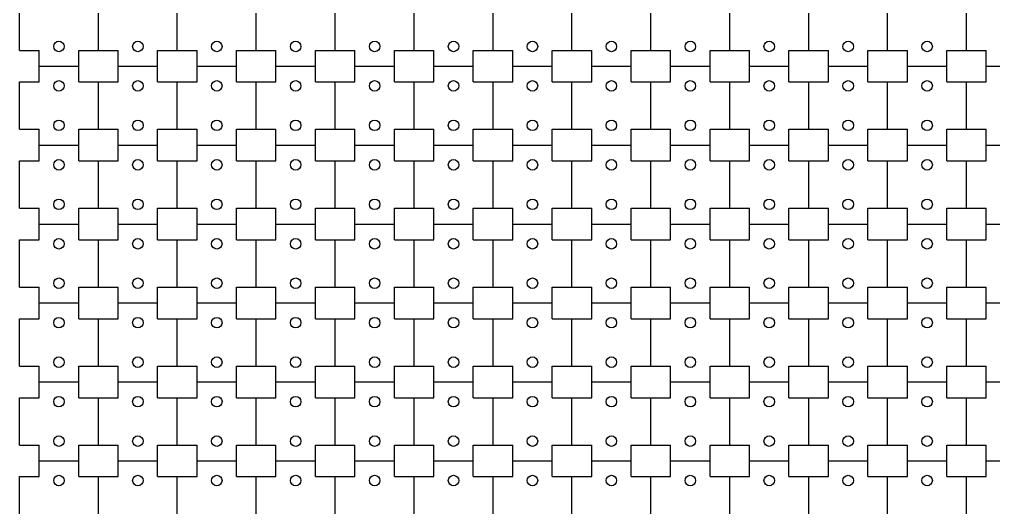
# Model space of a CAD drawing. Header units: millimetres. Extents: x 0 to 1500, y 0 to 750.
# Drawn here: x 0 to 370.2, y 372.2 to 557.8 of the extents above; entities that cross this region are included whole.
import ezdxf

# ---------------------------------------------------------------- set-up
doc = ezdxf.new("R2010")
doc.units = ezdxf.units.MM

msp = doc.modelspace()

# ---------------------------------------------------------------- linework, layer by layer
at = {"color": 7}
for p, q in [((0, 555), (0, 564)), ((30, 555), (30, 564)), ((60, 555), (60, 564)), ((90, 555), (90, 564)), ((120, 555), (120, 564)), ((150, 555), (150, 564)), ((180, 555), (180, 564)), ((210, 555), (210, 564)), ((240, 555), (240, 564)), ((270, 555), (270, 564)), ((300, 555), (300, 564)), ((330, 555), (330, 564)), ((360, 555), (360, 564)), ((0, 546), (0, 555)), ((30, 546), (30, 555)), ((60, 546), (60, 555)), ((90, 546), (90, 555)), ((120, 546), (120, 555)), ((150, 546), (150, 555)), ((180, 546), (180, 555)), ((210, 546), (210, 555)), ((240, 546), (240, 555)), ((270, 546), (270, 555)), ((300, 546), (300, 555)), ((330, 546), (330, 555)), ((360, 546), (360, 555)), ((0, 546), (7.5, 546)), ((7.5, 540), (7.5, 546)), ((22.5, 540), (22.5, 546)), ((22.5, 546), (30, 546)), ((30, 546), (37.5, 546)), ((37.5, 540), (37.5, 546)), ((52.5, 540), (52.5, 546)), ((52.5, 546), (60, 546)), ((60, 546), (67.5, 546)), ((67.5, 540), (67.5, 546)), ((82.5, 540), (82.5, 546)), ((82.5, 546), (90, 546)), ((90, 546), (97.5, 546)), ((97.5, 540), (97.5, 546)), ((112.5, 540), (112.5, 546)), ((112.5, 546), (120, 546)), ((120, 546), (127.5, 546)), ((127.5, 540), (127.5, 546)), ((142.5, 540), (142.5, 546)), ((142.5, 546), (150, 546)), ((150, 546), (157.5, 546)), ((157.5, 540), (157.5, 546)), ((172.5, 540), (172.5, 546)), ((172.5, 546), (180, 546)), ((180, 546), (187.5, 546)), ((187.5, 540), (187.5, 546)), ((202.5, 540), (202.5, 546)), ((202.5, 546), (210, 546)), ((210, 546), (217.5, 546)), ((217.5, 540), (217.5, 546)), ((232.5, 540), (232.5, 546)), ((232.5, 546), (240, 546)), ((240, 546), (247.5, 546)), ((247.5, 540), (247.5, 546)), ((262.5, 540), (262.5, 546)), ((262.5, 546), (270, 546)), ((270, 546), (277.5, 546)), ((277.5, 540), (277.5, 546)), ((292.5, 540), (292.5, 546)), ((292.5, 546), (300, 546)), ((300, 546), (307.5, 546)), ((307.5, 540), (307.5, 546)), ((322.5, 540), (322.5, 546)), ((322.5, 546), (330, 546)), ((330, 546), (337.5, 546)), ((337.5, 540), (337.5, 546)), ((352.5, 540), (352.5, 546)), ((352.5, 546), (360, 546)), ((360, 546), (367.5, 546)), ((367.5, 540), (367.5, 546)), ((7.5, 534), (7.5, 540)), ((7.5, 540), (15, 540)), ((15, 540), (22.5, 540)), ((22.5, 534), (22.5, 540)), ((37.5, 534), (37.5, 540)), ((37.5, 540), (45, 540)), ((45, 540), (52.5, 540)), ((52.5, 534), (52.5, 540)), ((67.5, 534), (67.5, 540)), ((67.5, 540), (75, 540)), ((75, 540), (82.5, 540)), ((82.5, 534), (82.5, 540)), ((97.5, 534), (97.5, 540)), ((97.5, 540), (105, 540)), ((105, 540), (112.5, 540)), ((112.5, 534), (112.5, 540)), ((127.5, 534), (127.5, 540)), ((127.5, 540), (135, 540)), ((135, 540), (142.5, 540)), ((142.5, 534), (142.5, 540)), ((157.5, 534), (157.5, 540)), ((157.5, 540), (165, 540)), ((165, 540), (172.5, 540)), ((172.5, 534), (172.5, 540)), ((187.5, 534), (187.5, 540)), ((187.5, 540), (195, 540)), ((195, 540), (202.5, 540)), ((202.5, 534), (202.5, 540)), ((217.5, 534), (217.5, 540)), ((217.5, 540), (225, 540)), ((225, 540), (232.5, 540)), ((232.5, 534), (232.5, 540)), ((247.5, 534), (247.5, 540)), ((247.5, 540), (255, 540)), ((255, 540), (262.5, 540)), ((262.5, 534), (262.5, 540)), ((277.5, 534), (277.5, 540)), ((277.5, 540), (285, 540)), ((285, 540), (292.5, 540)), ((292.5, 534), (292.5, 540)), ((307.5, 534), (307.5, 540)), ((307.5, 540), (315, 540)), ((315, 540), (322.5, 540)), ((322.5, 534), (322.5, 540)), ((337.5, 534), (337.5, 540)), ((337.5, 540), (345, 540)), ((345, 540), (352.5, 540)), ((352.5, 534), (352.5, 540)), ((367.5, 534), (367.5, 540)), ((367.5, 540), (375, 540)), ((0, 525), (0, 534)), ((0, 534), (7.5, 534)), ((22.5, 534), (30, 534)), ((30, 525), (30, 534)), ((30, 534), (37.5, 534)), ((52.5, 534), (60, 534)), ((60, 525), (60, 534)), ((60, 534), (67.5, 534)), ((82.5, 534), (90, 534)), ((90, 525), (90, 534)), ((90, 534), (97.5, 534)), ((112.5, 534), (120, 534)), ((120, 525), (120, 534)), ((120, 534), (127.5, 534)), ((142.5, 534), (150, 534)), ((150, 525), (150, 534)), ((150, 534), (157.5, 534)), ((172.5, 534), (180, 534)), ((180, 525), (180, 534)), ((180, 534), (187.5, 534)), ((202.5, 534), (210, 534)), ((210, 525), (210, 534)), ((210, 534), (217.5, 534)), ((232.5, 534), (240, 534)), ((240, 525), (240, 534)), ((240, 534), (247.5, 534)), ((262.5, 534), (270, 534)), ((270, 525), (270, 534)), ((270, 534), (277.5, 534)), ((292.5, 534), (300, 534)), ((300, 525), (300, 534)), ((300, 534), (307.5, 534)), ((322.5, 534), (330, 534)), ((330, 525), (330, 534)), ((330, 534), (337.5, 534)), ((352.5, 534), (360, 534)), ((360, 525), (360, 534)), ((360, 534), (367.5, 534)), ((0, 516), (0, 525)), ((30, 516), (30, 525)), ((60, 516), (60, 525)), ((90, 516), (90, 525)), ((120, 516), (120, 525)), ((150, 516), (150, 525)), ((180, 516), (180, 525)), ((210, 516), (210, 525)), ((240, 516), (240, 525)), ((270, 516), (270, 525)), ((300, 516), (300, 525)), ((330, 516), (330, 525)), ((360, 516), (360, 525)), ((0, 516), (7.5, 516)), ((7.5, 510), (7.5, 516)), ((22.5, 510), (22.5, 516)), ((22.5, 516), (30, 516)), ((30, 516), (37.5, 516)), ((37.5, 510), (37.5, 516)), ((52.5, 510), (52.5, 516)), ((52.5, 516), (60, 516)), ((60, 516), (67.5, 516)), ((67.5, 510), (67.5, 516)), ((82.5, 510), (82.5, 516)), ((82.5, 516), (90, 516)), ((90, 516), (97.5, 516)), ((97.5, 510), (97.5, 516)), ((112.5, 510), (112.5, 516)), ((112.5, 516), (120, 516)), ((120, 516), (127.5, 516)), ((127.5, 510), (127.5, 516)), ((142.5, 510), (142.5, 516)), ((142.5, 516), (150, 516)), ((150, 516), (157.5, 516)), ((157.5, 510), (157.5, 516)), ((172.5, 510), (172.5, 516)), ((172.5, 516), (180, 516)), ((180, 516), (187.5, 516)), ((187.5, 510), (187.5, 516)), ((202.5, 510), (202.5, 516)), ((202.5, 516), (210, 516)), ((210, 516), (217.5, 516)), ((217.5, 510), (217.5, 516)), ((232.5, 510), (232.5, 516)), ((232.5, 516), (240, 516)), ((240, 516), (247.5, 516)), ((247.5, 510), (247.5, 516)), ((262.5, 510), (262.5, 516)), ((262.5, 516), (270, 516)), ((270, 516), (277.5, 516)), ((277.5, 510), (277.5, 516)), ((292.5, 510), (292.5, 516)), ((292.5, 516), (300, 516)), ((300, 516), (307.5, 516)), ((307.5, 510), (307.5, 516)), ((322.5, 510), (322.5, 516)), ((322.5, 516), (330, 516)), ((330, 516), (337.5, 516)), ((337.5, 510), (337.5, 516)), ((352.5, 510), (352.5, 516)), ((352.5, 516), (360, 516)), ((360, 516), (367.5, 516)), ((367.5, 510), (367.5, 516)), ((7.5, 504), (7.5, 510)), ((7.5, 510), (15, 510)), ((15, 510), (22.5, 510)), ((22.5, 504), (22.5, 510)), ((37.5, 504), (37.5, 510)), ((37.5, 510), (45, 510)), ((45, 510), (52.5, 510)), ((52.5, 504), (52.5, 510)), ((67.5, 504), (67.5, 510)), ((67.5, 510), (75, 510)), ((75, 510), (82.5, 510)), ((82.5, 504), (82.5, 510)), ((97.5, 504), (97.5, 510)), ((97.5, 510), (105, 510)), ((105, 510), (112.5, 510)), ((112.5, 504), (112.5, 510)), ((127.5, 504), (127.5, 510)), ((127.5, 510), (135, 510)), ((135, 510), (142.5, 510)), ((142.5, 504), (142.5, 510)), ((157.5, 504), (157.5, 510)), ((157.5, 510), (165, 510)), ((165, 510), (172.5, 510)), ((172.5, 504), (172.5, 510)), ((187.5, 504), (187.5, 510)), ((187.5, 510), (195, 510)), ((195, 510), (202.5, 510)), ((202.5, 504), (202.5, 510)), ((217.5, 504), (217.5, 510)), ((217.5, 510), (225, 510)), ((225, 510), (232.5, 510)), ((232.5, 504), (232.5, 510)), ((247.5, 504), (247.5, 510)), ((247.5, 510), (255, 510)), ((255, 510), (262.5, 510)), ((262.5, 504), (262.5, 510)), ((277.5, 504), (277.5, 510)), ((277.5, 510), (285, 510)), ((285, 510), (292.5, 510)), ((292.5, 504), (292.5, 510)), ((307.5, 504), (307.5, 510)), ((307.5, 510), (315, 510)), ((315, 510), (322.5, 510)), ((322.5, 504), (322.5, 510)), ((337.5, 504), (337.5, 510)), ((337.5, 510), (345, 510)), ((345, 510), (352.5, 510)), ((352.5, 504), (352.5, 510)), ((367.5, 504), (367.5, 510)), ((367.5, 510), (375, 510)), ((0, 495), (0, 504)), ((0, 504), (7.5, 504)), ((22.5, 504), (30, 504)), ((30, 495), (30, 504)), ((30, 504), (37.5, 504)), ((52.5, 504), (60, 504)), ((60, 495), (60, 504)), ((60, 504), (67.5, 504)), ((82.5, 504), (90, 504)), ((90, 495), (90, 504)), ((90, 504), (97.5, 504)), ((112.5, 504), (120, 504)), ((120, 495), (120, 504)), ((120, 504), (127.5, 504)), ((142.5, 504), (150, 504)), ((150, 495), (150, 504)), ((150, 504), (157.5, 504)), ((172.5, 504), (180, 504)), ((180, 495), (180, 504)), ((180, 504), (187.5, 504)), ((202.5, 504), (210, 504)), ((210, 495), (210, 504)), ((210, 504), (217.5, 504)), ((232.5, 504), (240, 504)), ((240, 495), (240, 504)), ((240, 504), (247.5, 504)), ((262.5, 504), (270, 504)), ((270, 495), (270, 504)), ((270, 504), (277.5, 504)), ((292.5, 504), (300, 504)), ((300, 495), (300, 504)), ((300, 504), (307.5, 504)), ((322.5, 504), (330, 504)), ((330, 495), (330, 504)), ((330, 504), (337.5, 504)), ((352.5, 504), (360, 504)), ((360, 495), (360, 504)), ((360, 504), (367.5, 504)), ((0, 486), (0, 495)), ((30, 486), (30, 495)), ((60, 486), (60, 495)), ((90, 486), (90, 495)), ((120, 486), (120, 495)), ((150, 486), (150, 495)), ((180, 486), (180, 495)), ((210, 486), (210, 495)), ((240, 486), (240, 495)), ((270, 486), (270, 495)), ((300, 486), (300, 495)), ((330, 486), (330, 495)), ((360, 486), (360, 495)), ((0, 486), (7.5, 486)), ((7.5, 480), (7.5, 486)), ((22.5, 480), (22.5, 486)), ((22.5, 486), (30, 486)), ((30, 486), (37.5, 486)), ((37.5, 480), (37.5, 486)), ((52.5, 480), (52.5, 486)), ((52.5, 486), (60, 486)), ((60, 486), (67.5, 486)), ((67.5, 480), (67.5, 486)), ((82.5, 480), (82.5, 486)), ((82.5, 486), (90, 486)), ((90, 486), (97.5, 486)), ((97.5, 480), (97.5, 486)), ((112.5, 480), (112.5, 486)), ((112.5, 486), (120, 486)), ((120, 486), (127.5, 486)), ((127.5, 480), (127.5, 486)), ((142.5, 480), (142.5, 486)), ((142.5, 486), (150, 486)), ((150, 486), (157.5, 486)), ((157.5, 480), (157.5, 486)), ((172.5, 480), (172.5, 486)), ((172.5, 486), (180, 486)), ((180, 486), (187.5, 486)), ((187.5, 480), (187.5, 486)), ((202.5, 480), (202.5, 486)), ((202.5, 486), (210, 486)), ((210, 486), (217.5, 486)), ((217.5, 480), (217.5, 486)), ((232.5, 480), (232.5, 486)), ((232.5, 486), (240, 486)), ((240, 486), (247.5, 486)), ((247.5, 480), (247.5, 486)), ((262.5, 480), (262.5, 486)), ((262.5, 486), (270, 486)), ((270, 486), (277.5, 486)), ((277.5, 480), (277.5, 486)), ((292.5, 480), (292.5, 486)), ((292.5, 486), (300, 486)), ((300, 486), (307.5, 486)), ((307.5, 480), (307.5, 486)), ((322.5, 480), (322.5, 486)), ((322.5, 486), (330, 486)), ((330, 486), (337.5, 486)), ((337.5, 480), (337.5, 486)), ((352.5, 480), (352.5, 486)), ((352.5, 486), (360, 486)), ((360, 486), (367.5, 486)), ((367.5, 480), (367.5, 486)), ((7.5, 474), (7.5, 480)), ((7.5, 480), (15, 480)), ((15, 480), (22.5, 480)), ((22.5, 474), (22.5, 480)), ((37.5, 474), (37.5, 480)), ((37.5, 480), (45, 480)), ((45, 480), (52.5, 480)), ((52.5, 474), (52.5, 480)), ((67.5, 474), (67.5, 480)), ((67.5, 480), (75, 480)), ((75, 480), (82.5, 480)), ((82.5, 474), (82.5, 480)), ((97.5, 474), (97.5, 480)), ((97.5, 480), (105, 480)), ((105, 480), (112.5, 480)), ((112.5, 474), (112.5, 480)), ((127.5, 474), (127.5, 480)), ((127.5, 480), (135, 480)), ((135, 480), (142.5, 480)), ((142.5, 474), (142.5, 480)), ((157.5, 474), (157.5, 480)), ((157.5, 480), (165, 480)), ((165, 480), (172.5, 480)), ((172.5, 474), (172.5, 480)), ((187.5, 474), (187.5, 480)), ((187.5, 480), (195, 480)), ((195, 480), (202.5, 480)), ((202.5, 474), (202.5, 480)), ((217.5, 474), (217.5, 480)), ((217.5, 480), (225, 480)), ((225, 480), (232.5, 480)), ((232.5, 474), (232.5, 480)), ((247.5, 474), (247.5, 480)), ((247.5, 480), (255, 480)), ((255, 480), (262.5, 480)), ((262.5, 474), (262.5, 480)), ((277.5, 474), (277.5, 480)), ((277.5, 480), (285, 480)), ((285, 480), (292.5, 480)), ((292.5, 474), (292.5, 480)), ((307.5, 474), (307.5, 480)), ((307.5, 480), (315, 480)), ((315, 480), (322.5, 480)), ((322.5, 474), (322.5, 480)), ((337.5, 474), (337.5, 480)), ((337.5, 480), (345, 480)), ((345, 480), (352.5, 480)), ((352.5, 474), (352.5, 480)), ((367.5, 474), (367.5, 480)), ((367.5, 480), (375, 480)), ((0, 465), (0, 474)), ((0, 474), (7.5, 474)), ((22.5, 474), (30, 474)), ((30, 465), (30, 474)), ((30, 474), (37.5, 474)), ((52.5, 474), (60, 474)), ((60, 465), (60, 474)), ((60, 474), (67.5, 474)), ((82.5, 474), (90, 474)), ((90, 465), (90, 474)), ((90, 474), (97.5, 474)), ((112.5, 474), (120, 474)), ((120, 465), (120, 474)), ((120, 474), (127.5, 474)), ((142.5, 474), (150, 474)), ((150, 465), (150, 474)), ((150, 474), (157.5, 474)), ((172.5, 474), (180, 474)), ((180, 465), (180, 474)), ((180, 474), (187.5, 474)), ((202.5, 474), (210, 474)), ((210, 465), (210, 474)), ((210, 474), (217.5, 474)), ((232.5, 474), (240, 474)), ((240, 465), (240, 474)), ((240, 474), (247.5, 474)), ((262.5, 474), (270, 474)), ((270, 465), (270, 474)), ((270, 474), (277.5, 474)), ((292.5, 474), (300, 474)), ((300, 465), (300, 474)), ((300, 474), (307.5, 474)), ((322.5, 474), (330, 474)), ((330, 465), (330, 474)), ((330, 474), (337.5, 474)), ((352.5, 474), (360, 474)), ((360, 465), (360, 474)), ((360, 474), (367.5, 474)), ((0, 456), (0, 465)), ((30, 456), (30, 465)), ((60, 456), (60, 465)), ((90, 456), (90, 465)), ((120, 456), (120, 465)), ((150, 456), (150, 465)), ((180, 456), (180, 465)), ((210, 456), (210, 465)), ((240, 456), (240, 465)), ((270, 456), (270, 465)), ((300, 456), (300, 465)), ((330, 456), (330, 465)), ((360, 456), (360, 465)), ((0, 456), (7.5, 456)), ((7.5, 450), (7.5, 456)), ((22.5, 450), (22.5, 456)), ((22.5, 456), (30, 456)), ((30, 456), (37.5, 456)), ((37.5, 450), (37.5, 456)), ((52.5, 450), (52.5, 456)), ((52.5, 456), (60, 456)), ((60, 456), (67.5, 456)), ((67.5, 450), (67.5, 456)), ((82.5, 450), (82.5, 456)), ((82.5, 456), (90, 456)), ((90, 456), (97.5, 456)), ((97.5, 450), (97.5, 456)), ((112.5, 450), (112.5, 456)), ((112.5, 456), (120, 456)), ((120, 456), (127.5, 456)), ((127.5, 450), (127.5, 456)), ((142.5, 450), (142.5, 456)), ((142.5, 456), (150, 456)), ((150, 456), (157.5, 456)), ((157.5, 450), (157.5, 456)), ((172.5, 450), (172.5, 456)), ((172.5, 456), (180, 456)), ((180, 456), (187.5, 456)), ((187.5, 450), (187.5, 456)), ((202.5, 450), (202.5, 456)), ((202.5, 456), (210, 456)), ((210, 456), (217.5, 456)), ((217.5, 450), (217.5, 456)), ((232.5, 450), (232.5, 456)), ((232.5, 456), (240, 456)), ((240, 456), (247.5, 456)), ((247.5, 450), (247.5, 456)), ((262.5, 450), (262.5, 456)), ((262.5, 456), (270, 456)), ((270, 456), (277.5, 456)), ((277.5, 450), (277.5, 456)), ((292.5, 450), (292.5, 456)), ((292.5, 456), (300, 456)), ((300, 456), (307.5, 456)), ((307.5, 450), (307.5, 456)), ((322.5, 450), (322.5, 456)), ((322.5, 456), (330, 456)), ((330, 456), (337.5, 456)), ((337.5, 450), (337.5, 456)), ((352.5, 450), (352.5, 456)), ((352.5, 456), (360, 456)), ((360, 456), (367.5, 456)), ((367.5, 450), (367.5, 456)), ((7.5, 444), (7.5, 450)), ((7.5, 450), (15, 450)), ((15, 450), (22.5, 450)), ((22.5, 444), (22.5, 450)), ((37.5, 444), (37.5, 450)), ((37.5, 450), (45, 450)), ((45, 450), (52.5, 450)), ((52.5, 444), (52.5, 450)), ((67.5, 444), (67.5, 450)), ((67.5, 450), (75, 450)), ((75, 450), (82.5, 450)), ((82.5, 444), (82.5, 450)), ((97.5, 444), (97.5, 450)), ((97.5, 450), (105, 450)), ((105, 450), (112.5, 450)), ((112.5, 444), (112.5, 450)), ((127.5, 444), (127.5, 450)), ((127.5, 450), (135, 450)), ((135, 450), (142.5, 450)), ((142.5, 444), (142.5, 450)), ((157.5, 444), (157.5, 450)), ((157.5, 450), (165, 450)), ((165, 450), (172.5, 450)), ((172.5, 444), (172.5, 450)), ((187.5, 444), (187.5, 450)), ((187.5, 450), (195, 450)), ((195, 450), (202.5, 450)), ((202.5, 444), (202.5, 450)), ((217.5, 444), (217.5, 450)), ((217.5, 450), (225, 450)), ((225, 450), (232.5, 450)), ((232.5, 444), (232.5, 450)), ((247.5, 444), (247.5, 450)), ((247.5, 450), (255, 450)), ((255, 450), (262.5, 450)), ((262.5, 444), (262.5, 450)), ((277.5, 444), (277.5, 450)), ((277.5, 450), (285, 450)), ((285, 450), (292.5, 450)), ((292.5, 444), (292.5, 450)), ((307.5, 444), (307.5, 450)), ((307.5, 450), (315, 450)), ((315, 450), (322.5, 450)), ((322.5, 444), (322.5, 450)), ((337.5, 444), (337.5, 450)), ((337.5, 450), (345, 450)), ((345, 450), (352.5, 450)), ((352.5, 444), (352.5, 450)), ((367.5, 444), (367.5, 450)), ((367.5, 450), (375, 450)), ((0, 435), (0, 444)), ((0, 444), (7.5, 444)), ((22.5, 444), (30, 444)), ((30, 435), (30, 444)), ((30, 444), (37.5, 444)), ((52.5, 444), (60, 444)), ((60, 435), (60, 444)), ((60, 444), (67.5, 444)), ((82.5, 444), (90, 444)), ((90, 435), (90, 444)), ((90, 444), (97.5, 444)), ((112.5, 444), (120, 444)), ((120, 435), (120, 444)), ((120, 444), (127.5, 444)), ((142.5, 444), (150, 444)), ((150, 435), (150, 444)), ((150, 444), (157.5, 444)), ((172.5, 444), (180, 444)), ((180, 435), (180, 444)), ((180, 444), (187.5, 444)), ((202.5, 444), (210, 444)), ((210, 435), (210, 444)), ((210, 444), (217.5, 444)), ((232.5, 444), (240, 444)), ((240, 435), (240, 444)), ((240, 444), (247.5, 444)), ((262.5, 444), (270, 444)), ((270, 435), (270, 444)), ((270, 444), (277.5, 444)), ((292.5, 444), (300, 444)), ((300, 435), (300, 444)), ((300, 444), (307.5, 444)), ((322.5, 444), (330, 444)), ((330, 435), (330, 444)), ((330, 444), (337.5, 444)), ((352.5, 444), (360, 444)), ((360, 435), (360, 444)), ((360, 444), (367.5, 444)), ((0, 426), (0, 435)), ((30, 426), (30, 435)), ((60, 426), (60, 435)), ((90, 426), (90, 435)), ((120, 426), (120, 435)), ((150, 426), (150, 435)), ((180, 426), (180, 435)), ((210, 426), (210, 435)), ((240, 426), (240, 435)), ((270, 426), (270, 435)), ((300, 426), (300, 435)), ((330, 426), (330, 435)), ((360, 426), (360, 435)), ((0, 426), (7.5, 426)), ((7.5, 420), (7.5, 426)), ((22.5, 420), (22.5, 426)), ((22.5, 426), (30, 426)), ((30, 426), (37.5, 426)), ((37.5, 420), (37.5, 426)), ((52.5, 420), (52.5, 426)), ((52.5, 426), (60, 426)), ((60, 426), (67.5, 426)), ((67.5, 420), (67.5, 426)), ((82.5, 420), (82.5, 426)), ((82.5, 426), (90, 426)), ((90, 426), (97.5, 426)), ((97.5, 420), (97.5, 426)), ((112.5, 420), (112.5, 426)), ((112.5, 426), (120, 426)), ((120, 426), (127.5, 426)), ((127.5, 420), (127.5, 426)), ((142.5, 420), (142.5, 426)), ((142.5, 426), (150, 426)), ((150, 426), (157.5, 426)), ((157.5, 420), (157.5, 426)), ((172.5, 420), (172.5, 426)), ((172.5, 426), (180, 426)), ((180, 426), (187.5, 426)), ((187.5, 420), (187.5, 426)), ((202.5, 420), (202.5, 426)), ((202.5, 426), (210, 426)), ((210, 426), (217.5, 426)), ((217.5, 420), (217.5, 426)), ((232.5, 420), (232.5, 426)), ((232.5, 426), (240, 426)), ((240, 426), (247.5, 426)), ((247.5, 420), (247.5, 426)), ((262.5, 420), (262.5, 426)), ((262.5, 426), (270, 426)), ((270, 426), (277.5, 426)), ((277.5, 420), (277.5, 426)), ((292.5, 420), (292.5, 426)), ((292.5, 426), (300, 426)), ((300, 426), (307.5, 426)), ((307.5, 420), (307.5, 426)), ((322.5, 420), (322.5, 426)), ((322.5, 426), (330, 426)), ((330, 426), (337.5, 426)), ((337.5, 420), (337.5, 426)), ((352.5, 420), (352.5, 426)), ((352.5, 426), (360, 426)), ((360, 426), (367.5, 426)), ((367.5, 420), (367.5, 426)), ((7.5, 414), (7.5, 420)), ((7.5, 420), (15, 420)), ((15, 420), (22.5, 420)), ((22.5, 414), (22.5, 420)), ((37.5, 414), (37.5, 420)), ((37.5, 420), (45, 420)), ((45, 420), (52.5, 420)), ((52.5, 414), (52.5, 420)), ((67.5, 414), (67.5, 420)), ((67.5, 420), (75, 420)), ((75, 420), (82.5, 420)), ((82.5, 414), (82.5, 420)), ((97.5, 414), (97.5, 420)), ((97.5, 420), (105, 420)), ((105, 420), (112.5, 420)), ((112.5, 414), (112.5, 420)), ((127.5, 414), (127.5, 420)), ((127.5, 420), (135, 420)), ((135, 420), (142.5, 420)), ((142.5, 414), (142.5, 420)), ((157.5, 414), (157.5, 420)), ((157.5, 420), (165, 420)), ((165, 420), (172.5, 420)), ((172.5, 414), (172.5, 420)), ((187.5, 414), (187.5, 420)), ((187.5, 420), (195, 420)), ((195, 420), (202.5, 420)), ((202.5, 414), (202.5, 420)), ((217.5, 414), (217.5, 420)), ((217.5, 420), (225, 420)), ((225, 420), (232.5, 420)), ((232.5, 414), (232.5, 420)), ((247.5, 414), (247.5, 420)), ((247.5, 420), (255, 420)), ((255, 420), (262.5, 420)), ((262.5, 414), (262.5, 420)), ((277.5, 414), (277.5, 420)), ((277.5, 420), (285, 420)), ((285, 420), (292.5, 420)), ((292.5, 414), (292.5, 420)), ((307.5, 414), (307.5, 420)), ((307.5, 420), (315, 420)), ((315, 420), (322.5, 420)), ((322.5, 414), (322.5, 420)), ((337.5, 414), (337.5, 420)), ((337.5, 420), (345, 420)), ((345, 420), (352.5, 420)), ((352.5, 414), (352.5, 420)), ((367.5, 414), (367.5, 420)), ((367.5, 420), (375, 420)), ((0, 405), (0, 414)), ((0, 414), (7.5, 414)), ((22.5, 414), (30, 414)), ((30, 405), (30, 414)), ((30, 414), (37.5, 414)), ((52.5, 414), (60, 414)), ((60, 405), (60, 414)), ((60, 414), (67.5, 414)), ((82.5, 414), (90, 414)), ((90, 405), (90, 414)), ((90, 414), (97.5, 414)), ((112.5, 414), (120, 414)), ((120, 405), (120, 414)), ((120, 414), (127.5, 414)), ((142.5, 414), (150, 414)), ((150, 405), (150, 414)), ((150, 414), (157.5, 414)), ((172.5, 414), (180, 414)), ((180, 405), (180, 414)), ((180, 414), (187.5, 414)), ((202.5, 414), (210, 414)), ((210, 405), (210, 414)), ((210, 414), (217.5, 414)), ((232.5, 414), (240, 414)), ((240, 405), (240, 414)), ((240, 414), (247.5, 414)), ((262.5, 414), (270, 414)), ((270, 405), (270, 414)), ((270, 414), (277.5, 414)), ((292.5, 414), (300, 414)), ((300, 405), (300, 414)), ((300, 414), (307.5, 414)), ((322.5, 414), (330, 414)), ((330, 405), (330, 414)), ((330, 414), (337.5, 414)), ((352.5, 414), (360, 414)), ((360, 405), (360, 414)), ((360, 414), (367.5, 414)), ((0, 396), (0, 405)), ((30, 396), (30, 405)), ((60, 396), (60, 405)), ((90, 396), (90, 405)), ((120, 396), (120, 405)), ((150, 396), (150, 405)), ((180, 396), (180, 405)), ((210, 396), (210, 405)), ((240, 396), (240, 405)), ((270, 396), (270, 405)), ((300, 396), (300, 405)), ((330, 396), (330, 405)), ((360, 396), (360, 405)), ((0, 396), (7.5, 396)), ((7.5, 390), (7.5, 396)), ((22.5, 390), (22.5, 396)), ((22.5, 396), (30, 396)), ((30, 396), (37.5, 396)), ((37.5, 390), (37.5, 396)), ((52.5, 390), (52.5, 396)), ((52.5, 396), (60, 396)), ((60, 396), (67.5, 396)), ((67.5, 390), (67.5, 396)), ((82.5, 390), (82.5, 396)), ((82.5, 396), (90, 396)), ((90, 396), (97.5, 396)), ((97.5, 390), (97.5, 396)), ((112.5, 390), (112.5, 396)), ((112.5, 396), (120, 396)), ((120, 396), (127.5, 396)), ((127.5, 390), (127.5, 396)), ((142.5, 390), (142.5, 396)), ((142.5, 396), (150, 396)), ((150, 396), (157.5, 396)), ((157.5, 390), (157.5, 396)), ((172.5, 390), (172.5, 396)), ((172.5, 396), (180, 396)), ((180, 396), (187.5, 396)), ((187.5, 390), (187.5, 396)), ((202.5, 390), (202.5, 396)), ((202.5, 396), (210, 396)), ((210, 396), (217.5, 396)), ((217.5, 390), (217.5, 396)), ((232.5, 390), (232.5, 396)), ((232.5, 396), (240, 396)), ((240, 396), (247.5, 396)), ((247.5, 390), (247.5, 396)), ((262.5, 390), (262.5, 396)), ((262.5, 396), (270, 396)), ((270, 396), (277.5, 396)), ((277.5, 390), (277.5, 396)), ((292.5, 390), (292.5, 396)), ((292.5, 396), (300, 396)), ((300, 396), (307.5, 396)), ((307.5, 390), (307.5, 396)), ((322.5, 390), (322.5, 396)), ((322.5, 396), (330, 396)), ((330, 396), (337.5, 396)), ((337.5, 390), (337.5, 396)), ((352.5, 390), (352.5, 396)), ((352.5, 396), (360, 396)), ((360, 396), (367.5, 396)), ((367.5, 390), (367.5, 396)), ((7.5, 384), (7.5, 390)), ((7.5, 390), (15, 390)), ((15, 390), (22.5, 390)), ((22.5, 384), (22.5, 390)), ((37.5, 384), (37.5, 390)), ((37.5, 390), (45, 390)), ((45, 390), (52.5, 390)), ((52.5, 384), (52.5, 390)), ((67.5, 384), (67.5, 390)), ((67.5, 390), (75, 390)), ((75, 390), (82.5, 390)), ((82.5, 384), (82.5, 390)), ((97.5, 384), (97.5, 390)), ((97.5, 390), (105, 390)), ((105, 390), (112.5, 390)), ((112.5, 384), (112.5, 390)), ((127.5, 384), (127.5, 390)), ((127.5, 390), (135, 390)), ((135, 390), (142.5, 390)), ((142.5, 384), (142.5, 390)), ((157.5, 384), (157.5, 390)), ((157.5, 390), (165, 390)), ((165, 390), (172.5, 390)), ((172.5, 384), (172.5, 390)), ((187.5, 384), (187.5, 390)), ((187.5, 390), (195, 390)), ((195, 390), (202.5, 390)), ((202.5, 384), (202.5, 390)), ((217.5, 384), (217.5, 390)), ((217.5, 390), (225, 390)), ((225, 390), (232.5, 390)), ((232.5, 384), (232.5, 390)), ((247.5, 384), (247.5, 390)), ((247.5, 390), (255, 390)), ((255, 390), (262.5, 390)), ((262.5, 384), (262.5, 390)), ((277.5, 384), (277.5, 390)), ((277.5, 390), (285, 390)), ((285, 390), (292.5, 390)), ((292.5, 384), (292.5, 390)), ((307.5, 384), (307.5, 390)), ((307.5, 390), (315, 390)), ((315, 390), (322.5, 390)), ((322.5, 384), (322.5, 390)), ((337.5, 384), (337.5, 390)), ((337.5, 390), (345, 390)), ((345, 390), (352.5, 390)), ((352.5, 384), (352.5, 390)), ((367.5, 384), (367.5, 390)), ((367.5, 390), (375, 390)), ((0, 375), (0, 384)), ((0, 384), (7.5, 384)), ((22.5, 384), (30, 384)), ((30, 375), (30, 384)), ((30, 384), (37.5, 384)), ((52.5, 384), (60, 384)), ((60, 375), (60, 384)), ((60, 384), (67.5, 384)), ((82.5, 384), (90, 384)), ((90, 375), (90, 384)), ((90, 384), (97.5, 384)), ((112.5, 384), (120, 384)), ((120, 375), (120, 384)), ((120, 384), (127.5, 384)), ((142.5, 384), (150, 384)), ((150, 375), (150, 384)), ((150, 384), (157.5, 384)), ((172.5, 384), (180, 384)), ((180, 375), (180, 384)), ((180, 384), (187.5, 384)), ((202.5, 384), (210, 384)), ((210, 375), (210, 384)), ((210, 384), (217.5, 384)), ((232.5, 384), (240, 384)), ((240, 375), (240, 384)), ((240, 384), (247.5, 384)), ((262.5, 384), (270, 384)), ((270, 375), (270, 384)), ((270, 384), (277.5, 384)), ((292.5, 384), (300, 384)), ((300, 375), (300, 384)), ((300, 384), (307.5, 384)), ((322.5, 384), (330, 384)), ((330, 375), (330, 384)), ((330, 384), (337.5, 384)), ((352.5, 384), (360, 384)), ((360, 375), (360, 384)), ((360, 384), (367.5, 384)), ((0, 366), (0, 375)), ((30, 366), (30, 375)), ((60, 366), (60, 375)), ((90, 366), (90, 375)), ((120, 366), (120, 375)), ((150, 366), (150, 375)), ((180, 366), (180, 375)), ((210, 366), (210, 375)), ((240, 366), (240, 375)), ((270, 366), (270, 375)), ((300, 366), (300, 375)), ((330, 366), (330, 375)), ((360, 366), (360, 375))]:
    msp.add_line(p, q, dxfattribs=at)
at = {"color": 1}
for centre in [(15, 547.5), (45, 547.5), (75, 547.5), (105, 547.5), (135, 547.5), (165, 547.5), (195, 547.5), (225, 547.5), (255, 547.5), (285, 547.5), (315, 547.5), (345, 547.5), (15, 532.5), (45, 532.5), (75, 532.5), (105, 532.5), (135, 532.5), (165, 532.5), (195, 532.5), (225, 532.5), (255, 532.5), (285, 532.5), (315, 532.5), (345, 532.5), (15, 517.5), (45, 517.5), (75, 517.5), (105, 517.5), (135, 517.5), (165, 517.5), (195, 517.5), (225, 517.5), (255, 517.5), (285, 517.5), (315, 517.5), (345, 517.5), (15, 502.5), (45, 502.5), (75, 502.5), (105, 502.5), (135, 502.5), (165, 502.5), (195, 502.5), (225, 502.5), (255, 502.5), (285, 502.5), (315, 502.5), (345, 502.5), (15, 487.5), (45, 487.5), (75, 487.5), (105, 487.5), (135, 487.5), (165, 487.5), (195, 487.5), (225, 487.5), (255, 487.5), (285, 487.5), (315, 487.5), (345, 487.5), (15, 472.5), (45, 472.5), (75, 472.5), (105, 472.5), (135, 472.5), (165, 472.5), (195, 472.5), (225, 472.5), (255, 472.5), (285, 472.5), (315, 472.5), (345, 472.5), (15, 457.5), (45, 457.5), (75, 457.5), (105, 457.5), (135, 457.5), (165, 457.5), (195, 457.5), (225, 457.5), (255, 457.5), (285, 457.5), (315, 457.5), (345, 457.5), (15, 442.5), (45, 442.5), (75, 442.5), (105, 442.5), (135, 442.5), (165, 442.5), (195, 442.5), (225, 442.5), (255, 442.5), (285, 442.5), (315, 442.5), (345, 442.5), (15, 427.5), (45, 427.5), (75, 427.5), (105, 427.5), (135, 427.5), (165, 427.5), (195, 427.5), (225, 427.5), (255, 427.5), (285, 427.5), (315, 427.5), (345, 427.5), (15, 412.5), (45, 412.5), (75, 412.5), (105, 412.5), (135, 412.5), (165, 412.5), (195, 412.5), (225, 412.5), (255, 412.5), (285, 412.5), (315, 412.5), (345, 412.5), (15, 397.5), (45, 397.5), (75, 397.5), (105, 397.5), (135, 397.5), (165, 397.5), (195, 397.5), (225, 397.5), (255, 397.5), (285, 397.5), (315, 397.5), (345, 397.5), (15, 382.5), (45, 382.5), (75, 382.5), (105, 382.5), (135, 382.5), (165, 382.5), (195, 382.5), (225, 382.5), (255, 382.5), (285, 382.5), (315, 382.5), (345, 382.5)]:
    msp.add_circle(centre, 2, dxfattribs=at)

doc.saveas('drawing.dxf')
